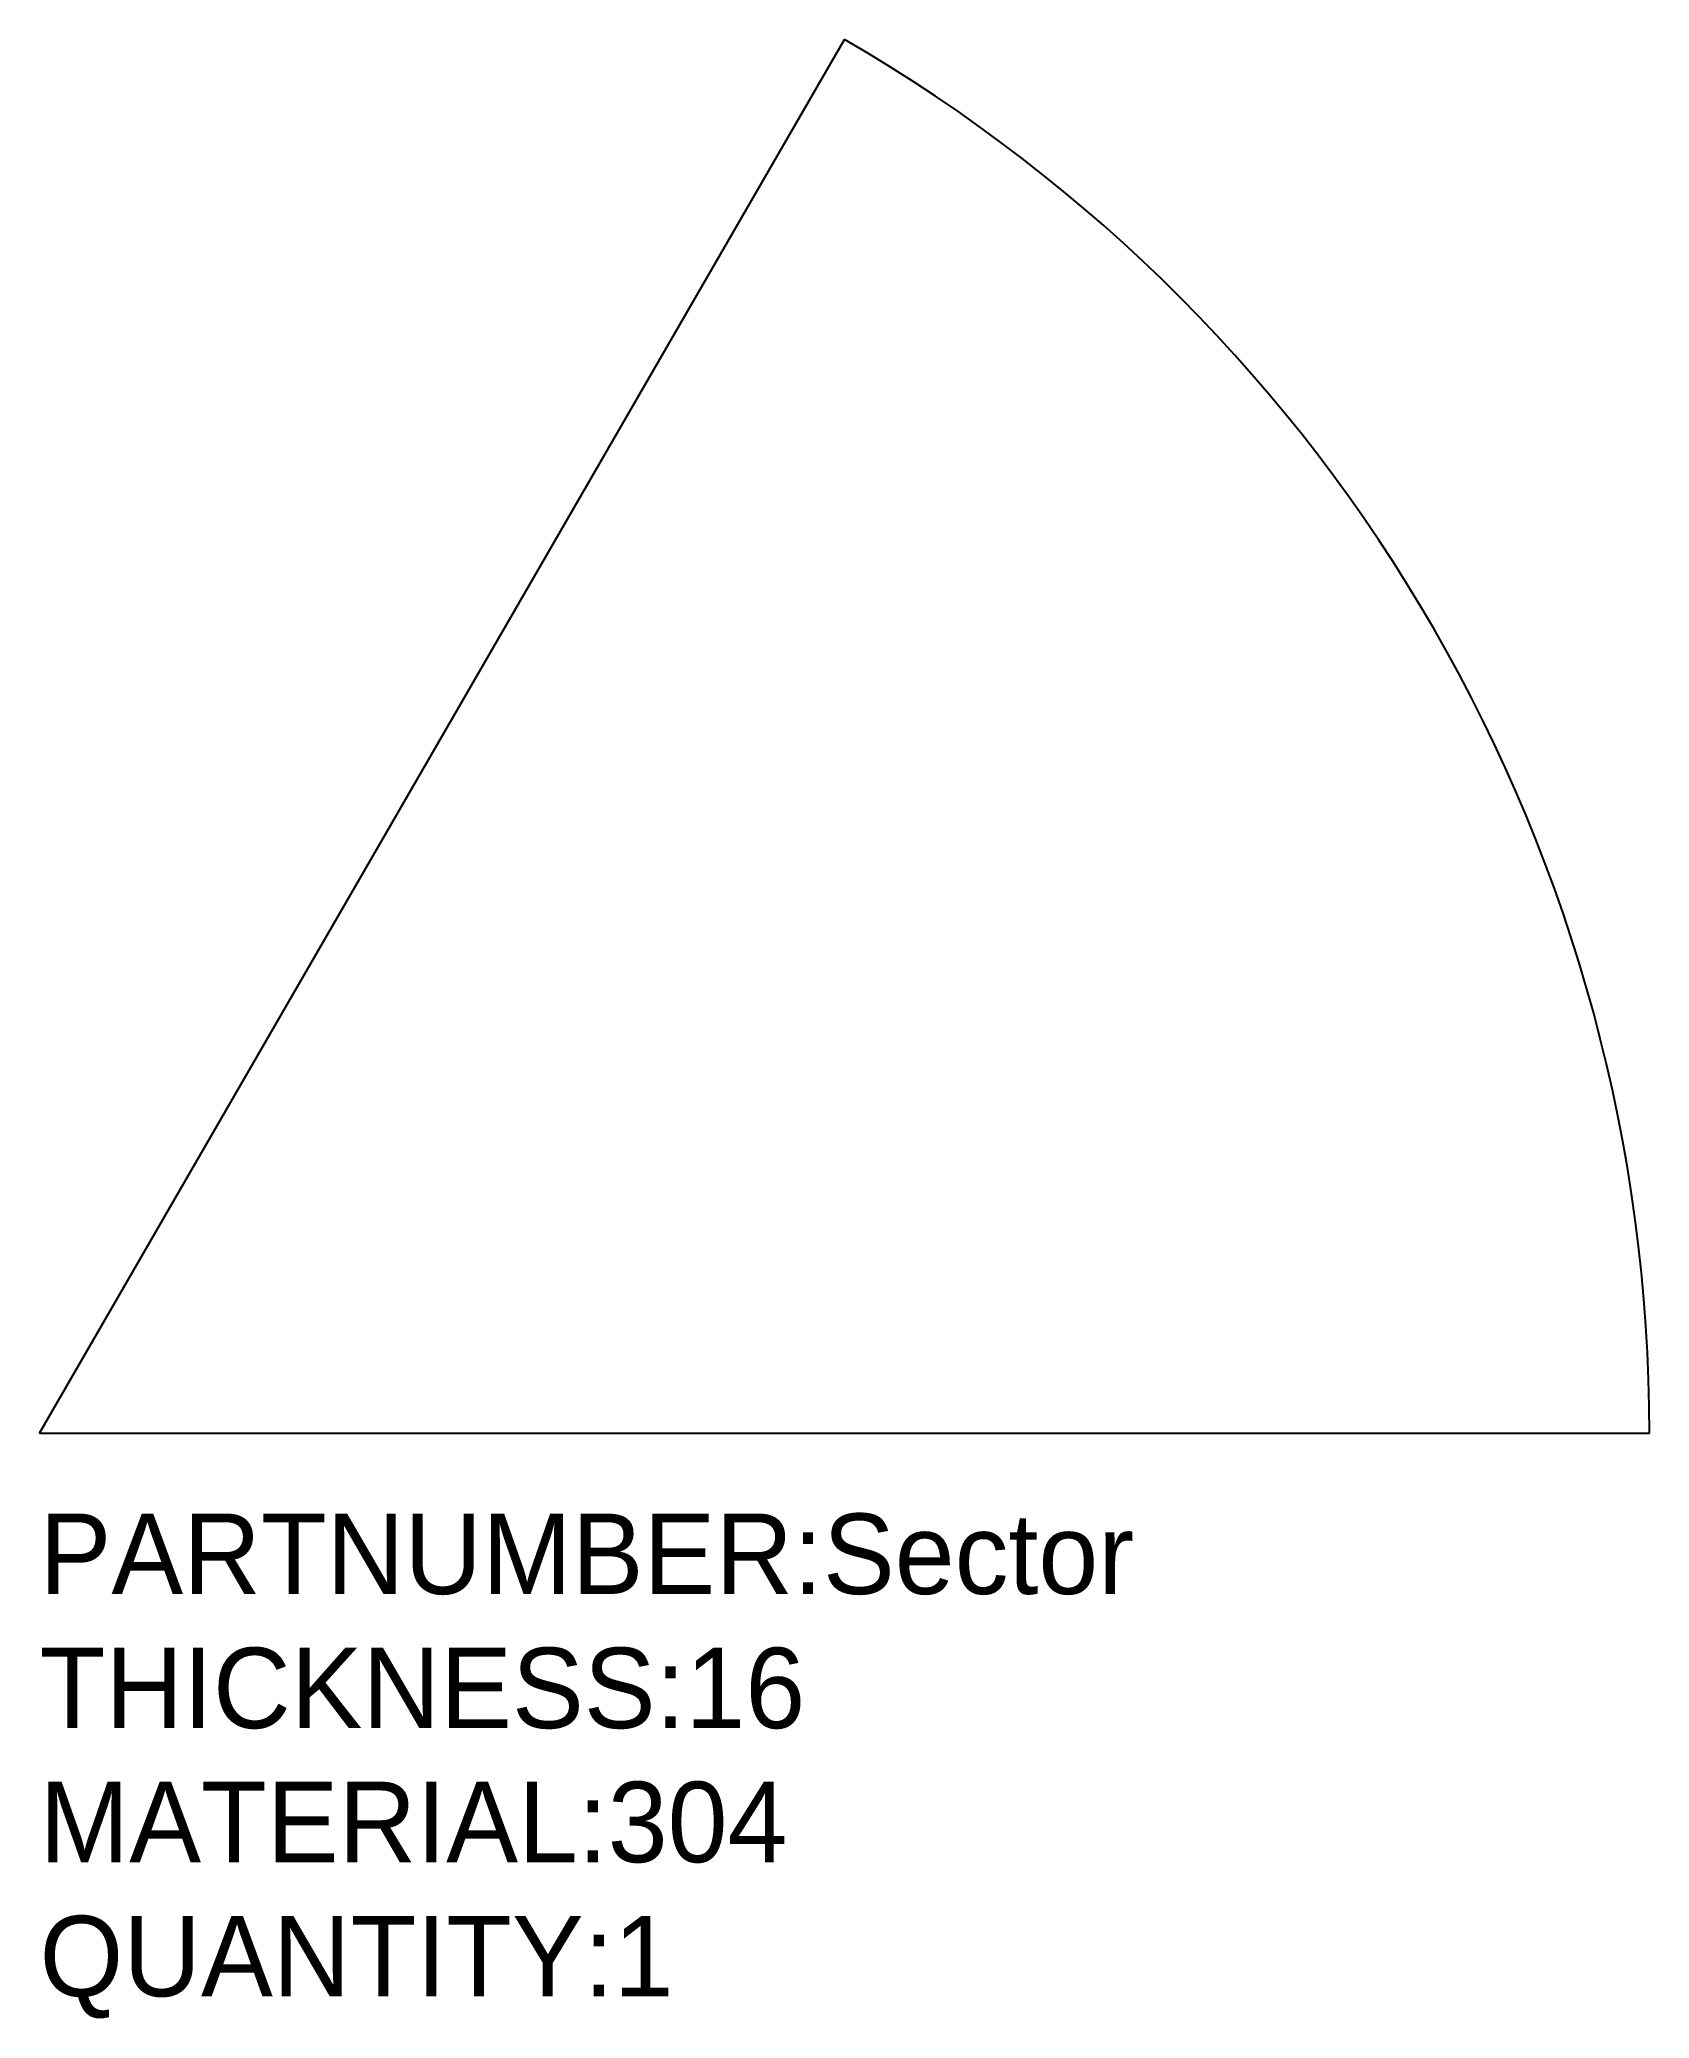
# Model space of a CAD drawing. Extents: x 0 to 200, y -73 to 173.
import ezdxf

# ---------------------------------------------------------------- set-up
doc = ezdxf.new("R2010")
doc.units = 0

msp = doc.modelspace()

# ---------------------------------------------------------------- linework, layer by layer
for q in [(100, 173.21), (200, 0)]:
    msp.add_line((0, 0), q)
msp.add_arc((0, 0), 200, 0, 60)

# ---------------------------------------------------------------- texts
for s, p in [('PARTNUMBER:Sector', (0, -20)), ('THICKNESS:16', (0, -36.67)), ('MATERIAL:304', (0, -53.33)), ('QUANTITY:1', (0, -70))]:
    msp.add_text(s, height=10).set_placement(p)

doc.saveas('drawing.dxf')
